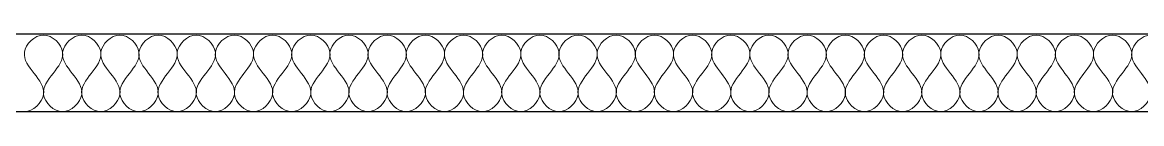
# Model space of a CAD drawing. Header units: metres. Extents: x 125 to 1179, y 511 to 749.
# Drawn here: x 532.56 to 548.87, y 695.24 to 696.37 of the extents above; entities that cross this region are included whole.
import ezdxf

# ---------------------------------------------------------------- set-up
doc = ezdxf.new("R2010")
doc.units = ezdxf.units.M
doc.layers.add('Text18', color=8, linetype='Continuous', lineweight=18)

msp = doc.modelspace()

# ---------------------------------------------------------------- linework, layer by layer
for p, q in [((732.321, 696.369), (510.855, 696.369)), ((731.197, 695.245), (532.321, 695.245))]:
    msp.add_line(p, q)
at = {"layer": 'Text18', "color": 0, "ltscale": 0.5}
for points, knots in [([(533.146, 696.107), (533.13, 696.227), (532.868, 696.488), (532.371, 695.993), (533.092, 695.609), (532.715, 695.246), (532.59, 695.245)], [2.217326, 2.217326, 2.217326, 2.217326, 2.553667, 2.890008, 3.49416, 3.830501, 3.830501, 3.830501, 3.830501]), ([(533.703, 696.107), (533.686, 696.227), (533.425, 696.488), (532.927, 695.993), (533.648, 695.609), (533.271, 695.246), (533.146, 695.245)], [2.217326, 2.217326, 2.217326, 2.217326, 2.553667, 2.890008, 3.49416, 3.830501, 3.830501, 3.830501, 3.830501]), ([(534.259, 696.107), (534.242, 696.227), (533.981, 696.488), (533.484, 695.993), (534.204, 695.609), (533.827, 695.246), (533.703, 695.245)], [2.217326, 2.217326, 2.217326, 2.217326, 2.553667, 2.890008, 3.49416, 3.830501, 3.830501, 3.830501, 3.830501]), ([(534.815, 696.107), (534.799, 696.227), (534.537, 696.488), (534.04, 695.993), (534.761, 695.609), (534.384, 695.246), (534.259, 695.245)], [2.217326, 2.217326, 2.217326, 2.217326, 2.553667, 2.890008, 3.49416, 3.830501, 3.830501, 3.830501, 3.830501]), ([(535.372, 696.107), (535.355, 696.227), (535.094, 696.488), (534.596, 695.993), (535.317, 695.609), (534.94, 695.246), (534.815, 695.245)], [2.217326, 2.217326, 2.217326, 2.217326, 2.553667, 2.890008, 3.49416, 3.830501, 3.830501, 3.830501, 3.830501]), ([(535.928, 696.107), (535.911, 696.227), (535.65, 696.488), (535.153, 695.993), (535.873, 695.609), (535.496, 695.246), (535.372, 695.245)], [2.217326, 2.217326, 2.217326, 2.217326, 2.553667, 2.890008, 3.49416, 3.830501, 3.830501, 3.830501, 3.830501]), ([(536.484, 696.107), (536.468, 696.227), (536.206, 696.488), (535.709, 695.993), (536.43, 695.609), (536.053, 695.246), (535.928, 695.245)], [2.217326, 2.217326, 2.217326, 2.217326, 2.553667, 2.890008, 3.49416, 3.830501, 3.830501, 3.830501, 3.830501]), ([(537.041, 696.107), (537.024, 696.227), (536.763, 696.488), (536.265, 695.993), (536.986, 695.609), (536.609, 695.246), (536.484, 695.245)], [2.217326, 2.217326, 2.217326, 2.217326, 2.553667, 2.890008, 3.49416, 3.830501, 3.830501, 3.830501, 3.830501]), ([(537.597, 696.107), (537.58, 696.227), (537.319, 696.488), (536.822, 695.993), (537.542, 695.609), (537.165, 695.246), (537.041, 695.245)], [2.217326, 2.217326, 2.217326, 2.217326, 2.553667, 2.890008, 3.49416, 3.830501, 3.830501, 3.830501, 3.830501]), ([(538.153, 696.107), (538.137, 696.227), (537.875, 696.488), (537.378, 695.993), (538.099, 695.609), (537.722, 695.246), (537.597, 695.245)], [2.217326, 2.217326, 2.217326, 2.217326, 2.553667, 2.890008, 3.49416, 3.830501, 3.830501, 3.830501, 3.830501]), ([(538.71, 696.107), (538.693, 696.227), (538.432, 696.488), (537.934, 695.993), (538.655, 695.609), (538.278, 695.246), (538.153, 695.245)], [2.217326, 2.217326, 2.217326, 2.217326, 2.553667, 2.890008, 3.49416, 3.830501, 3.830501, 3.830501, 3.830501]), ([(539.266, 696.107), (539.249, 696.227), (538.988, 696.488), (538.491, 695.993), (539.211, 695.609), (538.834, 695.246), (538.71, 695.245)], [2.217326, 2.217326, 2.217326, 2.217326, 2.553667, 2.890008, 3.49416, 3.830501, 3.830501, 3.830501, 3.830501]), ([(539.822, 696.107), (539.806, 696.227), (539.544, 696.488), (539.047, 695.993), (539.768, 695.609), (539.391, 695.246), (539.266, 695.245)], [2.217326, 2.217326, 2.217326, 2.217326, 2.553667, 2.890008, 3.49416, 3.830501, 3.830501, 3.830501, 3.830501]), ([(540.379, 696.107), (540.362, 696.227), (540.101, 696.488), (539.603, 695.993), (540.324, 695.609), (539.947, 695.246), (539.822, 695.245)], [2.217326, 2.217326, 2.217326, 2.217326, 2.553667, 2.890008, 3.49416, 3.830501, 3.830501, 3.830501, 3.830501]), ([(540.935, 696.107), (540.918, 696.227), (540.657, 696.488), (540.159, 695.993), (540.88, 695.609), (540.503, 695.246), (540.379, 695.245)], [2.217326, 2.217326, 2.217326, 2.217326, 2.553667, 2.890008, 3.49416, 3.830501, 3.830501, 3.830501, 3.830501]), ([(541.491, 696.107), (541.475, 696.227), (541.213, 696.488), (540.716, 695.993), (541.436, 695.609), (541.06, 695.246), (540.935, 695.245)], [2.217326, 2.217326, 2.217326, 2.217326, 2.553667, 2.890008, 3.49416, 3.830501, 3.830501, 3.830501, 3.830501]), ([(542.048, 696.107), (542.031, 696.227), (541.77, 696.488), (541.272, 695.993), (541.993, 695.609), (541.616, 695.246), (541.491, 695.245)], [2.217326, 2.217326, 2.217326, 2.217326, 2.553667, 2.890008, 3.49416, 3.830501, 3.830501, 3.830501, 3.830501]), ([(542.604, 696.107), (542.587, 696.227), (542.326, 696.488), (541.828, 695.993), (542.549, 695.609), (542.172, 695.246), (542.048, 695.245)], [2.217326, 2.217326, 2.217326, 2.217326, 2.553667, 2.890008, 3.49416, 3.830501, 3.830501, 3.830501, 3.830501]), ([(543.16, 696.107), (543.144, 696.227), (542.882, 696.488), (542.385, 695.993), (543.105, 695.609), (542.729, 695.246), (542.604, 695.245)], [2.217326, 2.217326, 2.217326, 2.217326, 2.553667, 2.890008, 3.49416, 3.830501, 3.830501, 3.830501, 3.830501]), ([(543.717, 696.107), (543.7, 696.227), (543.439, 696.488), (542.941, 695.993), (543.662, 695.609), (543.285, 695.246), (543.16, 695.245)], [2.217326, 2.217326, 2.217326, 2.217326, 2.553667, 2.890008, 3.49416, 3.830501, 3.830501, 3.830501, 3.830501]), ([(544.273, 696.107), (544.256, 696.227), (543.995, 696.488), (543.497, 695.993), (544.218, 695.609), (543.841, 695.246), (543.717, 695.245)], [2.217326, 2.217326, 2.217326, 2.217326, 2.553667, 2.890008, 3.49416, 3.830501, 3.830501, 3.830501, 3.830501]), ([(544.829, 696.107), (544.813, 696.227), (544.551, 696.488), (544.054, 695.993), (544.774, 695.609), (544.398, 695.246), (544.273, 695.245)], [2.217326, 2.217326, 2.217326, 2.217326, 2.553667, 2.890008, 3.49416, 3.830501, 3.830501, 3.830501, 3.830501]), ([(545.385, 696.107), (545.369, 696.227), (545.107, 696.488), (544.61, 695.993), (545.331, 695.609), (544.954, 695.246), (544.829, 695.245)], [2.217326, 2.217326, 2.217326, 2.217326, 2.553667, 2.890008, 3.49416, 3.830501, 3.830501, 3.830501, 3.830501]), ([(545.942, 696.107), (545.925, 696.227), (545.664, 696.488), (545.166, 695.993), (545.887, 695.609), (545.51, 695.246), (545.385, 695.245)], [2.217326, 2.217326, 2.217326, 2.217326, 2.553667, 2.890008, 3.49416, 3.830501, 3.830501, 3.830501, 3.830501]), ([(546.498, 696.107), (546.481, 696.227), (546.22, 696.488), (545.723, 695.993), (546.443, 695.609), (546.066, 695.246), (545.942, 695.245)], [2.217326, 2.217326, 2.217326, 2.217326, 2.553667, 2.890008, 3.49416, 3.830501, 3.830501, 3.830501, 3.830501]), ([(547.054, 696.107), (547.038, 696.227), (546.776, 696.488), (546.279, 695.993), (547, 695.609), (546.623, 695.246), (546.498, 695.245)], [2.217326, 2.217326, 2.217326, 2.217326, 2.553667, 2.890008, 3.49416, 3.830501, 3.830501, 3.830501, 3.830501]), ([(547.611, 696.107), (547.594, 696.227), (547.333, 696.488), (546.835, 695.993), (547.556, 695.609), (547.179, 695.246), (547.054, 695.245)], [2.217326, 2.217326, 2.217326, 2.217326, 2.553667, 2.890008, 3.49416, 3.830501, 3.830501, 3.830501, 3.830501]), ([(548.167, 696.107), (548.15, 696.227), (547.889, 696.488), (547.392, 695.993), (548.112, 695.609), (547.735, 695.246), (547.611, 695.245)], [2.217326, 2.217326, 2.217326, 2.217326, 2.553667, 2.890008, 3.49416, 3.830501, 3.830501, 3.830501, 3.830501]), ([(548.723, 696.107), (548.707, 696.227), (548.445, 696.488), (547.948, 695.993), (548.669, 695.609), (548.292, 695.246), (548.167, 695.245)], [2.217326, 2.217326, 2.217326, 2.217326, 2.553667, 2.890008, 3.49416, 3.830501, 3.830501, 3.830501, 3.830501]), ([(549.28, 696.107), (549.263, 696.227), (549.002, 696.488), (548.504, 695.993), (549.225, 695.609), (548.848, 695.246), (548.723, 695.245)], [2.217326, 2.217326, 2.217326, 2.217326, 2.553667, 2.890008, 3.49416, 3.830501, 3.830501, 3.830501, 3.830501]), ([(533.146, 695.245), (533.016, 695.246), (532.65, 695.609), (533.176, 695.892), (533.146, 696.107)], [1.2768335, 1.2768335, 1.2768335, 1.2768335, 1.6131741, 2.2173264, 2.2173264, 2.2173264, 2.2173264]), ([(533.703, 695.245), (533.572, 695.246), (533.206, 695.609), (533.733, 695.892), (533.703, 696.107)], [1.2768335, 1.2768335, 1.2768335, 1.2768335, 1.6131741, 2.2173264, 2.2173264, 2.2173264, 2.2173264]), ([(534.259, 695.245), (534.128, 695.246), (533.763, 695.609), (534.289, 695.892), (534.259, 696.107)], [1.2768335, 1.2768335, 1.2768335, 1.2768335, 1.6131741, 2.2173264, 2.2173264, 2.2173264, 2.2173264]), ([(534.815, 695.245), (534.685, 695.246), (534.319, 695.609), (534.845, 695.892), (534.815, 696.107)], [1.2768335, 1.2768335, 1.2768335, 1.2768335, 1.6131741, 2.2173264, 2.2173264, 2.2173264, 2.2173264]), ([(535.372, 695.245), (535.241, 695.246), (534.875, 695.609), (535.402, 695.892), (535.372, 696.107)], [1.2768335, 1.2768335, 1.2768335, 1.2768335, 1.6131741, 2.2173264, 2.2173264, 2.2173264, 2.2173264]), ([(535.928, 695.245), (535.797, 695.246), (535.432, 695.609), (535.958, 695.892), (535.928, 696.107)], [1.2768335, 1.2768335, 1.2768335, 1.2768335, 1.6131741, 2.2173264, 2.2173264, 2.2173264, 2.2173264]), ([(536.484, 695.245), (536.354, 695.246), (535.988, 695.609), (536.514, 695.892), (536.484, 696.107)], [1.2768335, 1.2768335, 1.2768335, 1.2768335, 1.6131741, 2.2173264, 2.2173264, 2.2173264, 2.2173264]), ([(537.041, 695.245), (536.91, 695.246), (536.544, 695.609), (537.071, 695.892), (537.041, 696.107)], [1.2768335, 1.2768335, 1.2768335, 1.2768335, 1.6131741, 2.2173264, 2.2173264, 2.2173264, 2.2173264]), ([(537.597, 695.245), (537.466, 695.246), (537.101, 695.609), (537.627, 695.892), (537.597, 696.107)], [1.2768335, 1.2768335, 1.2768335, 1.2768335, 1.6131741, 2.2173264, 2.2173264, 2.2173264, 2.2173264]), ([(538.153, 695.245), (538.023, 695.246), (537.657, 695.609), (538.183, 695.892), (538.153, 696.107)], [1.2768335, 1.2768335, 1.2768335, 1.2768335, 1.6131741, 2.2173264, 2.2173264, 2.2173264, 2.2173264]), ([(538.71, 695.245), (538.579, 695.246), (538.213, 695.609), (538.739, 695.892), (538.71, 696.107)], [1.2768335, 1.2768335, 1.2768335, 1.2768335, 1.6131741, 2.2173264, 2.2173264, 2.2173264, 2.2173264]), ([(539.266, 695.245), (539.135, 695.246), (538.77, 695.609), (539.296, 695.892), (539.266, 696.107)], [1.2768335, 1.2768335, 1.2768335, 1.2768335, 1.6131741, 2.2173264, 2.2173264, 2.2173264, 2.2173264]), ([(539.822, 695.245), (539.692, 695.246), (539.326, 695.609), (539.852, 695.892), (539.822, 696.107)], [1.2768335, 1.2768335, 1.2768335, 1.2768335, 1.6131741, 2.2173264, 2.2173264, 2.2173264, 2.2173264]), ([(540.379, 695.245), (540.248, 695.246), (539.882, 695.609), (540.408, 695.892), (540.379, 696.107)], [1.2768335, 1.2768335, 1.2768335, 1.2768335, 1.6131741, 2.2173264, 2.2173264, 2.2173264, 2.2173264]), ([(540.935, 695.245), (540.804, 695.246), (540.439, 695.609), (540.965, 695.892), (540.935, 696.107)], [1.2768335, 1.2768335, 1.2768335, 1.2768335, 1.6131741, 2.2173264, 2.2173264, 2.2173264, 2.2173264]), ([(541.491, 695.245), (541.36, 695.246), (540.995, 695.609), (541.521, 695.892), (541.491, 696.107)], [1.2768335, 1.2768335, 1.2768335, 1.2768335, 1.6131741, 2.2173264, 2.2173264, 2.2173264, 2.2173264]), ([(542.048, 695.245), (541.917, 695.246), (541.551, 695.609), (542.077, 695.892), (542.048, 696.107)], [1.2768335, 1.2768335, 1.2768335, 1.2768335, 1.6131741, 2.2173264, 2.2173264, 2.2173264, 2.2173264]), ([(542.604, 695.245), (542.473, 695.246), (542.108, 695.609), (542.634, 695.892), (542.604, 696.107)], [1.2768335, 1.2768335, 1.2768335, 1.2768335, 1.6131741, 2.2173264, 2.2173264, 2.2173264, 2.2173264]), ([(543.16, 695.245), (543.029, 695.246), (542.664, 695.609), (543.19, 695.892), (543.16, 696.107)], [1.2768335, 1.2768335, 1.2768335, 1.2768335, 1.6131741, 2.2173264, 2.2173264, 2.2173264, 2.2173264]), ([(543.717, 695.245), (543.586, 695.246), (543.22, 695.609), (543.746, 695.892), (543.717, 696.107)], [1.2768335, 1.2768335, 1.2768335, 1.2768335, 1.6131741, 2.2173264, 2.2173264, 2.2173264, 2.2173264]), ([(544.273, 695.245), (544.142, 695.246), (543.777, 695.609), (544.303, 695.892), (544.273, 696.107)], [1.2768335, 1.2768335, 1.2768335, 1.2768335, 1.6131741, 2.2173264, 2.2173264, 2.2173264, 2.2173264]), ([(544.829, 695.245), (544.698, 695.246), (544.333, 695.609), (544.859, 695.892), (544.829, 696.107)], [1.2768335, 1.2768335, 1.2768335, 1.2768335, 1.6131741, 2.2173264, 2.2173264, 2.2173264, 2.2173264]), ([(545.385, 695.245), (545.255, 695.246), (544.889, 695.609), (545.415, 695.892), (545.385, 696.107)], [1.2768335, 1.2768335, 1.2768335, 1.2768335, 1.6131741, 2.2173264, 2.2173264, 2.2173264, 2.2173264]), ([(545.942, 695.245), (545.811, 695.246), (545.445, 695.609), (545.972, 695.892), (545.942, 696.107)], [1.2768335, 1.2768335, 1.2768335, 1.2768335, 1.6131741, 2.2173264, 2.2173264, 2.2173264, 2.2173264]), ([(546.498, 695.245), (546.367, 695.246), (546.002, 695.609), (546.528, 695.892), (546.498, 696.107)], [1.2768335, 1.2768335, 1.2768335, 1.2768335, 1.6131741, 2.2173264, 2.2173264, 2.2173264, 2.2173264]), ([(547.054, 695.245), (546.924, 695.246), (546.558, 695.609), (547.084, 695.892), (547.054, 696.107)], [1.2768335, 1.2768335, 1.2768335, 1.2768335, 1.6131741, 2.2173264, 2.2173264, 2.2173264, 2.2173264]), ([(547.611, 695.245), (547.48, 695.246), (547.114, 695.609), (547.641, 695.892), (547.611, 696.107)], [1.2768335, 1.2768335, 1.2768335, 1.2768335, 1.6131741, 2.2173264, 2.2173264, 2.2173264, 2.2173264]), ([(548.167, 695.245), (548.036, 695.246), (547.671, 695.609), (548.197, 695.892), (548.167, 696.107)], [1.2768335, 1.2768335, 1.2768335, 1.2768335, 1.6131741, 2.2173264, 2.2173264, 2.2173264, 2.2173264]), ([(548.723, 695.245), (548.593, 695.246), (548.227, 695.609), (548.753, 695.892), (548.723, 696.107)], [1.2768335, 1.2768335, 1.2768335, 1.2768335, 1.6131741, 2.2173264, 2.2173264, 2.2173264, 2.2173264])]:
    msp.add_open_spline(points, degree=3, knots=knots, dxfattribs=at)

doc.saveas('drawing.dxf')
